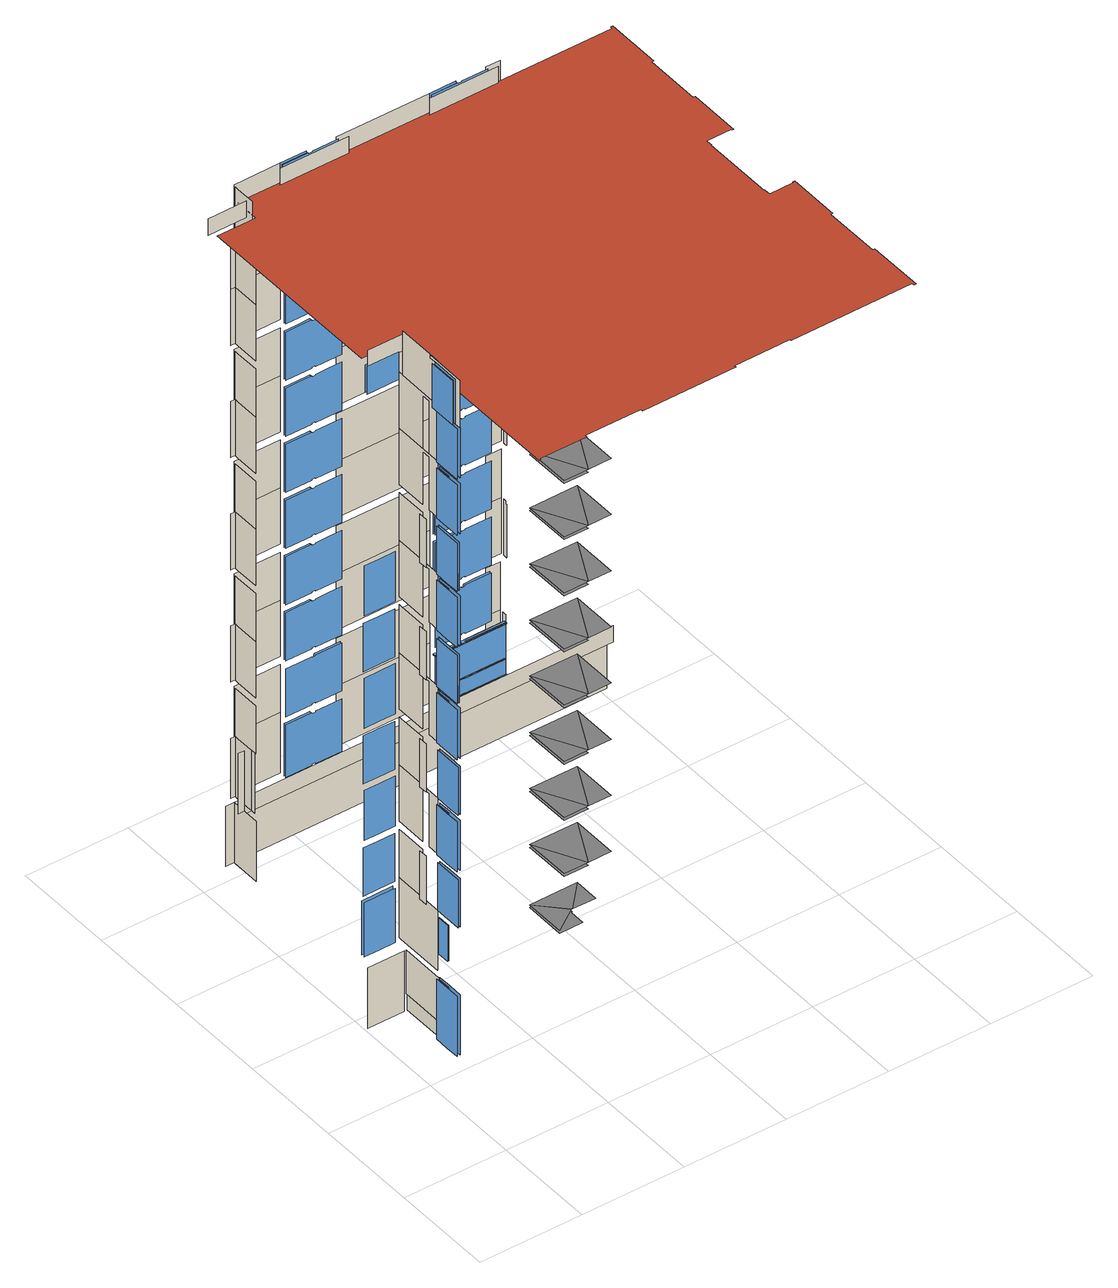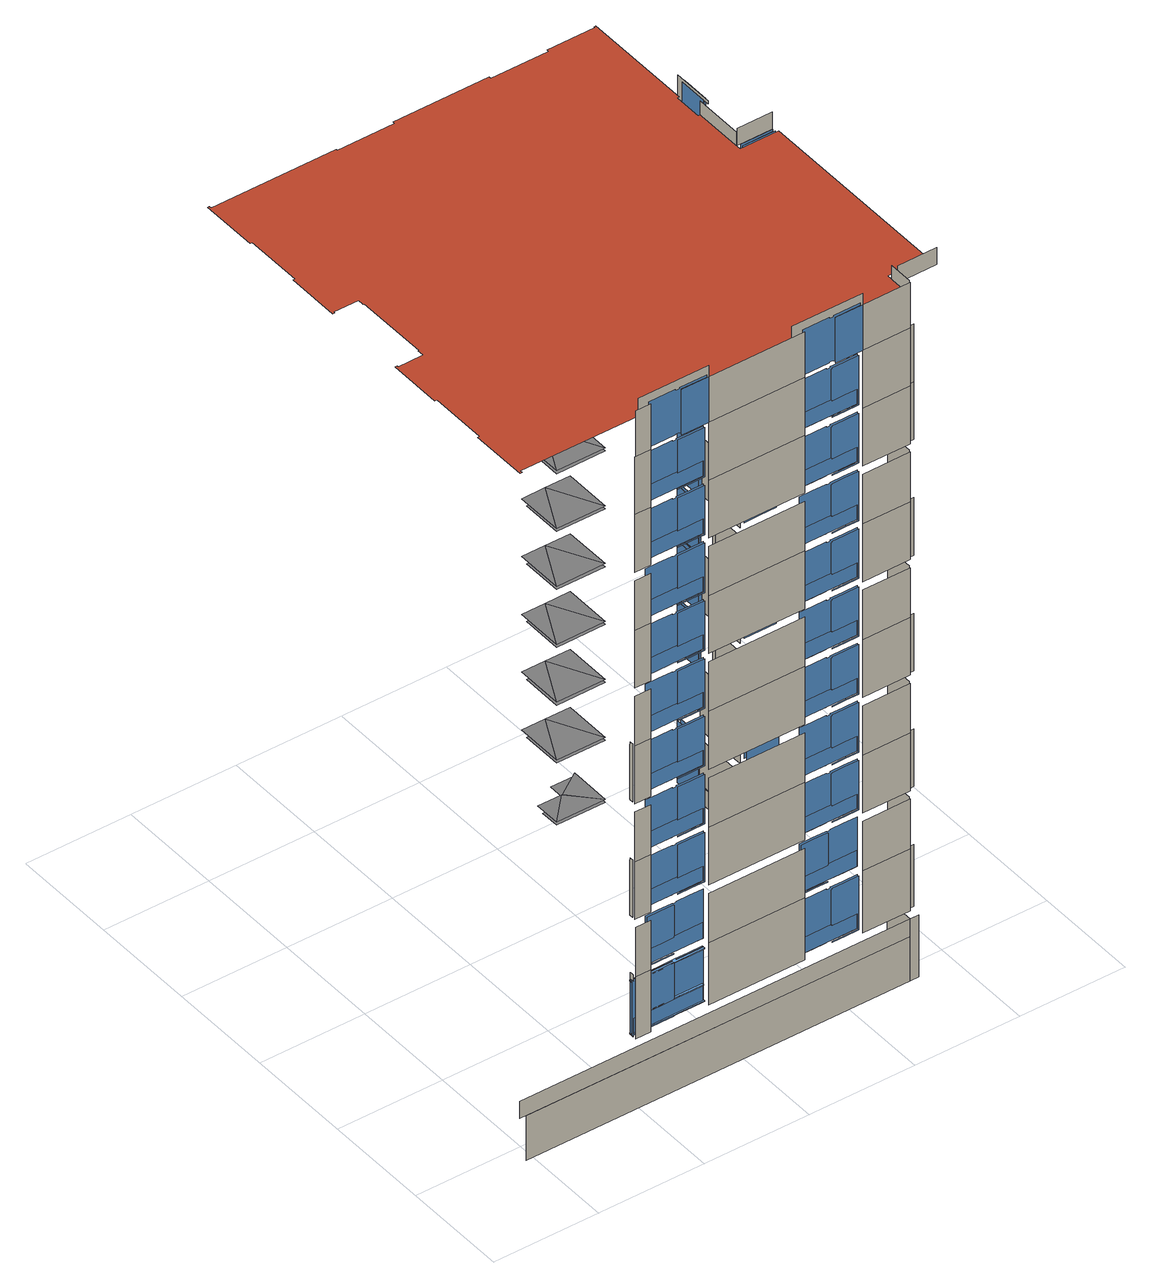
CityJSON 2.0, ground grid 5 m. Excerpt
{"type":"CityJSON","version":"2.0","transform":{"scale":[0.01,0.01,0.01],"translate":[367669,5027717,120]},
"CityObjects":{
"building1":{"type":"Building","attributes":{"name":"GLENGARRY HOUSE"},"geometry":[{"type":"MultiSurface","lod":"3","boundaries":[[[0,1,2,3,4,5,6,7]],[[8,9,10,11]],[[12,13,14,15,16,17,18,19]],[[20,21,22,23]],[[24,25,26,27,28,29,30,31]],[[32,33,34,35,36,37,38,39]],[[40,41,42,43,44,45,46,47,48,49,50,51,52,53]],[[54,55,56,57,58,59,60,61,62,63,64,65,66,67]],[[68,69,70,71,72,73,74,75,76,77,78,79,80,81]],[[82,83,84,85]],[[86,87,36,88,89,35,34,90]],[[91,92,93,94,95,96,97,98,99,100,101,102,103,104]],[[105,106,107,108,109,110,111,112,113,114,115,116,117,118]],[[119,120,121,122,123,124,125,126,127,128,129,130,131,132]],[[133,134,135,136,137,138,139,140,141,142,143,144,145,146]],[[147,148,149,150]],[[151,152,153,154,155,156,157,158,159,160,161,162,163,164]],[[165,166,167,168,169,170,171,172,173,174,175,176,177,178]],[[179,180,181,182,183,184,185,186,187,188,189,190,191,192]],[[193,194,195,196,197,198,199,200,201,202,203,204,205,206]],[[207,208,209,210,211,212,213,214,215,216,217,218,219,220]],[[221,222,223,224,225,226,227,228,229,230,231,232,233,234]],[[235,236,237,238,239,240,241,242,243,244,245,246,247,248]],[[249,250,251,252,253,254,255,256,257,258,257,259,260,261,262,263]],[[264,265,266,267,268,269,270,271,272,273,274,275,276,277]],[[278,279,280,281,282,283,284,285,286,287,288,289,290,291]],[[292,293,294,295,296,297,298,299,300,301,302,303,304,305]],[[306,307,308,309]],[[310,311,312,313]],[[314,315,316,317]],[[318,319,320,321]],[[322,323,324,325,326,327,328,329,330,331,332,333,334,335]],[[336,337,338,339,340,341,342,343,344,345,346,347,348,349]],[[350,351,352,353]],[[354,355,356,357]],[[358,359,360,361]],[[362,363,364,365]],[[366,367,368,369]],[[370,371,372,373]],[[374,375,376,377,378,379,380,381,382,383,384,385,386,387]],[[388,389,390,391,392,393,394,395,396,397,398,399,400,401]],[[402,403,404,405,406,407,408,409,410,411,412,413,414,415]],[[416,417,418,419,420,421,422,423,424,425,426,427,428,429]],[[430,431,432,433,434,435,436,437,438,439,440,441,442,443]],[[444,445,446,447,448,447,449,450,451,452,453,454,455,456,457,458]],[[459,460,461,462,463,464,465,466,467,468,469,470,471,472]],[[473,474,475,476,477,478,479,480,481,482,483,484,485,486]],[[487,488,489,490]],[[491,492,493,494]],[[495,496,497,498]],[[499,500,501,502]],[[503,504,505,506]],[[507,508,509,510]],[[511,512,513,514]],[[515,516,517,518]],[[519,520,521,522]],[[523,524,525,526]],[[527,528,529,530]],[[531,532,533,534]],[[535,536,537,538,539,540]],[[541,542,543,544,545,546,547,548,549,550]],[[551,552,553,554,555,556,557,558,559,560]],[[561,562,563,564,565,566,567,568,569,570]],[[571,572,573,574,575,576,577,578,579,580]],[[581,582,583,584,577,585,535,586,587,578]],[[588,589,590,591]],[[452,592,593,454]],[[594,595,596,597,598,599]],[[600,601,602,603,597,596]],[[604,605,606,607,548,608]],[[609,610,611,612,558,613]],[[614,615,616,617,568,618]],[[619,620,621,622]],[[623,624,625,626,627]],[[628,629,630,631]],[[631,630,632,633,634,635,636,637,638,639]],[[640,641,642,643,644,645]],[[646,647,648,649,650,651]],[[652,653,654,655,656,657]],[[658,659,660,661,662,663]],[[664,665,666,667,635,634]],[[641,668,669,670,643,642]],[[647,671,672,673,649,648]],[[653,674,675,676,655,654]],[[659,677,678,679,661,660]],[[680,681,682,683]],[[684,685,686,687,679,678]],[[688,689,682,681]],[[690,691,636,635]],[[692,693,644,643]],[[694,695,650,649]],[[696,697,656,655]],[[698,699,662,661]],[[700,698,661,679]],[[682,701,702,703]],[[704,705,706,707]],[[708,709,710,711]],[[712,713,714,715]],[[716,717,718,719]],[[720,721,722,723]],[[705,724,725,706]],[[709,726,727,710]],[[713,728,729,714]],[[717,730,731,718]],[[721,732,733,722]],[[732,734,735,733]],[[736,737,738]],[[739,740,741]],[[742,743,744]],[[745,746,747]],[[748,749,750]],[[751,752,753]],[[754,755,756]],[[757,758,759]],[[760,761,762]],[[763,764,765]],[[766,767,768,769,770,771]],[[772,773,774,775,776,777]],[[778,779,780,781,782,783]],[[784,785,786,787,788,789]],[[790,791,792,793,794,795]],[[796,797,798,799,800,801]],[[802,803,804,805,806,807]],[[808,809,810,811,812,813]],[[814,815,816,817,818,819]],[[820,821,822,823,824,825,826,827]],[[828,736,738]],[[829,739,741]],[[830,742,744]],[[831,745,747]],[[832,748,750]],[[833,751,753]],[[834,754,756]],[[835,757,759]],[[836,760,762]],[[837,763,838]],[[839,840,841,842,843,844,845,846,847,848,849,850,851,852,853,854,855,856,857,858,859]],[[860,861,862,863,864,865,866,867,868,869,870,871,872,873,874,875,876,877,878,879,880]],[[881,882,883,884,885,886,887,888,889,890,891,892,893,894,895,896,897,898,899,900,901]],[[902,903,904,905,906,907,908,909,910,911,912,913,914,915,916,917,918,919,920,921,922]],[[923,924,925,926,927,928,929,930,931,932,933,934,935,936,937,938,939,940,941,942,943]],[[944,945,946,947,948,949,950,951,952,953,954,955,956,957,958,959,960,961,962,963,964]],[[965,966,967,968,969,970,971,972,973,974,975,976,977,978,979,980,981,982,983,984,985]],[[986,987,988,989,990,991,992,993,994,995,996,997,998,999,1000,1001,1002,1003,1004,1005,1006]],[[1007,1008,1009,1010,1011,1012,1013,1014,1015,1016,1017,1018,1019,1020,1021,1022,1023,1024,1025,1026,1027]],[[1028,1029,1030,1031]],[[1032,1033,732,1034,1035,1036,1037,1038,1039,734]],[[1040,828,738]],[[1041,829,741]],[[1042,830,744]],[[1043,831,747]],[[1044,832,750]],[[1045,833,753]],[[1046,834,756]],[[1047,835,759]],[[1048,836,762]],[[1049,837,838]],[[1050,1051,1052,1053]],[[1054,1055,1056,1057,1058,1059,1060,1061,1062,1063,1064,1065,1066,1067,1068,1069,1070,1071,1072,1073,1074,1075,1076,1077,1078,1079]],[[1080,1081,1082,1083,1084,1085,1086,1087,1088,1089,1090,1091,1092,1093,1094,1095,1096,1097,1098,1099,1100,1101,1102,1103,1104,1105]],[[1106,1107,1108,1109,1110,1111,1112,1113,1114,1115,1116,1117,1118,1119,1120,1121,1122,1123,1124,1125,1126,1127,1128,1129,1130,1131]],[[1132,1133,1134,1135,1136,1137,1138,1139,1140,1141,1142,1143,1144,1145,1146,1147,1148,1149,1150,1151,1152,1153,1154,1155,1156,1157]],[[1158,1159,1160,1161,1162,1163,1164,1165,1166,1167,1168,1169,1170,1171,1172,1173,1174,1175,1176,1177,1178,1179,1180,1181,1182,1183]],[[1184,1185,1186,1187,1188,1189,1190,1191,1192,1193,1194,1195,1196,1197,1198,1199,1200,1201,1202,1203,1204,1205,1206,1207,1208,1209]],[[1210,1211,1212,1213,1214,1215,1216,1217,1218,1219,1220,1221,1222,1223,1224,1225,1226,1227,1228,1229,1230,1231,1232,1233,1234,1235]],[[1236,1237,1238,1239,1240,1241,1242,1243,1244,1245,1246,1247,1248,1249,1250,1251,1252,1253,1254,1255,1256,1257,1258,1259,1260,1261]],[[1262,1263,1264,1265,1266,1267,1268,1269,1270,1271,1272,1273,1274,1275,1276,1277,1278,1279,1280,1281,1282,1283,1284,1285,1286,1287]],[[1288,1289,1290,1291,1292,1293,1294,1295,1296,1297,1298,1299,1300,1301,1302,1303,1304,1305,1306,1307,1308,1309,1310,1311,1312,1313]],[[1314,1315,1316,1317]],[[1318,1319,1320,1321]],[[1322,1323,1324,1325]],[[1326,1327,1328,1329]],[[1330,1331,1332,1333]],[[1334,1335,1336,1337]],[[1338,1339,1340,1341]],[[1342,1343,1344,1345]],[[1346,1347,1348,1349]],[[1350,1351,1352,1353]],[[1354,1355,1356,1357,1358,1359,1360,1361,1362,1363,1364,1365,1366,1367,1368,1369,1370,1371,1372,1373]],[[1374,1375,1376,1377,1378,1379,1380,1381,1382,1383,1384,1385,1386,1387,1388,1389,1390,1391,1392,1393,1394]],[[1395,1396,1397,1398,1399,1400,1401,1402,1403,1404,1405,1406,1407,1408,1409,1410,1411,1412,1413,1414,1415,1416,1417,1418,1419,1420,1421,1422,1423,1424,1425,1426,1427,1428,1429,1430,1431,1432,1433,1434,1435,1436,1437,1438,1439,1440,1441,1442,1443,1444,1445,1446,1447,1448,1449,1450,1451,1452]],[[1453,1454,1455,1456]],[[1457,1458,1459,1460]],[[1461,1462,1463,1464]],[[1465,1466,1467,1468]],[[1469,1470,1471,1472]],[[1454,1473,1474,1455]],[[1458,1475,1476,1459]],[[1462,1477,1478,1463]],[[1466,1479,1480,1467]],[[1470,1481,1482,1471]],[[1481,1483,1484,1482]],[[1485,1486,688,1487]],[[701,682,1488,1489]],[[1490,1491,1492,1493,1494,1495,1496,1497,1498,1499,1500,1501,1502,1503,1504,1505,1506,1507,1508,1509,1510]],[[1511,1512,1513,1514,1515,1516,1517,1518,1519,1520,1521,1522,1523,1524,1525,1526,1527,1528,1529,1530,1531]],[[1532,1533,1534,1535,1536,1537,1538,1539,1540,1541,1542,1543,1544,1545,1546,1547,1548,1549,1550,1551,1552]],[[1553,1554,1555,1556,1557,1558,1559,1560,1561,1562,1563,1564,1565,1566,1567,1568,1569,1570,1571,1572,1573]],[[1574,1575,1576,1577,1578,1579,1580,1581,1582,1583,1584,1585,1586,1587,1588,1589,1590,1591,1592,1593,1594]],[[1595,1596,1597,1598,1599,1600,1601,1602,1603,1604,1605,1606,1607,1608,1609,1610,1611,1612,1613,1614,1615]],[[1616,1617,1618,1619,1620,1621,1622,1623,1624,1625,1626,1627,1628,1629,1630,1631,1632,1633,1634,1635,1636]],[[1637,1638,1639,1640,1641,1642,1643,1644,1645,1646,1647,1648,1649,1650,1651,1652,1653,1654,1655,1656,1657]],[[1658,1659,1660,1661]],[[1662,1663,1481,1664,1665,1666,1667,1668,1669,1483]],[[1670,1671,1672,1673]],[[1674,1675,1676,1677,1678,1679,1680,1681,1682,1683,1684,1685,1686,1687,1688,1689,1690,1691,1692,1693,1694,1695,1696,1697,1698,1699]],[[1700,1701,1702,1703,1704,1705,1706,1707,1708,1709,1710,1711,1712,1713,1714,1715,1716,1717,1718,1719,1720,1721,1722,1723,1724,1725]],[[1726,1727,1728,1729,1730,1731,1732,1733,1734,1735,1736,1737,1738,1739,1740,1741,1742,1743,1744,1745,1746,1747,1748,1749,1750,1751]],[[1752,1753,1754,1755,1756,1757,1758,1759,1760,1761,1762,1763,1764,1765,1766,1767,1768,1769,1770,1771,1772,1773,1774,1775,1776,1777]],[[1778,1779,1780,1781,1782,1783,1784,1785,1786,1787,1788,1789,1790,1791,1792,1793,1794,1795,1796,1797,1798,1799,1800,1801,1802,1803]],[[1804,1805,1806,1807,1808,1809,1810,1811,1812,1813,1814,1815,1816,1817,1818,1819,1820,1821,1822,1823,1824,1825,1826,1827,1828,1829]],[[1830,1831,1832,1833,1834,1835,1836,1837,1838,1839,1840,1841,1842,1843,1844,1845,1846,1847,1848,1849,1850,1851,1852,1853,1854,1855]],[[1856,1857,1858,1859,1860,1861,1862,1863,1864,1865,1866,1867,1868,1869,1870,1871,1872,1873,1874,1875,1876,1877,1878,1879,1880,1881]],[[1882,1883,1884,1885,1886,1887,1888,1889,1890,1891,1892,1893,1894,1895,1896,1897,1898,1899,1900,1901,1902,1903,1904,1905,1906,1907]],[[1908,1909,1910,1911]],[[1912,1913,1914,1915]],[[1916,1917,1918,1919]],[[1920,1921,1922,1923]],[[1924,1925,1926,1927]],[[1928,1929,1930,1931]],[[1932,1933,1934,1935]],[[1936,1937,1938,1939]],[[1940,1941,1942,1943]],[[1944,1945,1946,1947,1948,1949,1950,1951,1952,1953,1954,1955,1956,1957,1958,1959,1960,1961,1962,1963]],[[1964,1965,1966,1967,1968,1969,1970,1971,1972,1973,1974,1975,1976,1977,1978,1979,1980,1981,1982,1983,1984,1985,1986,1987,1988,1989]],[[1990,1991,1992,1993,1994,1995,1996,1997,1998,1999,2000,2001]],[[2002,2003,2004,2005,2006,2007,2008,2009,2010,2011,2012,2013]],[[2014,2015,2016,2017,2018,2019,2020,2021,2022,2023,2024,2025]],[[2026,2027,2028,2029,2030,2031,2032,2033,2034,2035,2036,2037]],[[2038,2039,2040,2041,2042,2043,2044,2045,2046,2047,2048,2049]],[[2050,2051,2052,2053,2054,2055,2056,2057,2058,2059,2060,2061]],[[2062,2063,2064,2065]],[[2066,2067,2068,2069,2070,2071,2072,2073,2074,2075,2076,2077,2078,2079,2080,2081,2082,2083,2084,2085,2086]],[[2087,2027,2044,2043,2042,2088,2019,2018,2089,2090,2091,2020,2092,2093,2054,2094,2095,2096,2056,2097,2098]],[[2099,2100,2101,2102]],[[2100,2103,2104,2101]],[[2105,2106,2107,2108]],[[2109,2110,2111,2112]],[[2113,2114,2115,2116]],[[2117,2118,2119,2120]],[[2112,2121,2122,2109]],[[2116,2123,2124,2113]],[[2120,2125,2126,2117]],[[2127,2128,2129,2130]],[[2108,2127,2130,2131]],[[2132,2133,1977,2134,2135,2136]],[[2137,2138,2139,2140,2141,2142,2143,2144]],[[2145,2146,2147,2148,2149,2150,2151,2152]]],"semantics":{"surfaces":[{"type":"Window"},{"type":"WallSurface"},{"type":"GroundSurface"},{"type":"RoofSurface"}],"values":[0,0,0,0,0,1,0,0,0,1,0,0,0,0,0,1,0,0,0,0,0,0,0,0,0,0,0,0,0,0,0,0,0,0,0,0,0,0,0,0,0,0,0,0,0,0,0,0,0,0,0,0,0,0,0,1,1,1,1,1,1,1,1,1,1,1,1,1,1,1,1,1,1,1,1,1,1,1,1,1,1,1,1,1,1,1,1,1,1,1,1,1,1,1,1,1,1,1,1,1,1,1,1,1,1,1,2,2,2,2,2,2,2,2,2,2,2,2,2,2,2,2,2,2,2,2,2,2,2,2,2,2,2,2,2,2,0,0,0,0,0,0,0,0,0,0,0,2,2,2,2,2,2,2,2,2,2,1,0,0,0,0,0,0,0,0,0,0,0,0,0,0,0,0,0,0,0,0,0,0,3,1,1,1,1,1,1,1,1,1,1,1,1,1,0,0,0,0,0,0,0,0,0,0,1,0,0,0,0,0,0,0,0,0,0,0,0,0,0,0,0,0,0,0,0,0,0,0,0,0,0,0,0,0,1,1,1,1,1,1,1,1,1,1,1,1,1,1]}}]}
},
"vertices":[
[172,584,3446],[172,584,3441],[172,584,3227],[172,584,3222],[172,719,3222],[172,719,3227],[172,719,3441],[172,719,3446],[178,714,3441],[178,714,3227],[178,589,3227],[178,589,3441],[16,938,3362],[169,938,3362],[169,938,3357],[169,938,3227],[169,938,3222],[16,938,3222],[16,938,3227],[16,938,3357],[164,944,3227],[164,944,3357],[21,944,3357],[21,944,3227],[169,951,3362],[16,951,3362],[16,951,3357],[16,951,3227],[16,951,3222],[169,951,3222],[169,951,3227],[169,951,3357],[185,556,3446],[185,556,3222],[185,584,3222],[185,719,3222],[185,719,3446],[185,752,3446],[185,752,3461],[185,556,3461],[16,959,2338],[92,959,2338],[169,959,2338],[169,959,2333],[169,959,2298],[169,959,2169],[169,959,2089],[169,959,2084],[92,959,2084],[16,959,2084],[16,959,2089],[16,959,2169],[16,959,2298],[16,959,2333],[16,959,1769],[92,959,1769],[169,959,1769],[169,959,1764],[169,959,1729],[169,959,1600],[169,959,1520],[169,959,1515],[92,959,1515],[16,959,1515],[16,959,1520],[16,959,1600],[16,959,1729],[16,959,1764],[16,959,1200],[92,959,1200],[169,959,1200],[169,959,1195],[169,959,1160],[169,959,1031],[169,959,951],[169,959,946],[92,959,946],[16,959,946],[16,959,951],[16,959,1031],[16,959,1160],[16,959,1195],[17,935,3446],[184,935,3446],[184,935,3362],[17,935,3362],[185,584,3441],[185,584,3446],[185,719,3441],[185,719,3227],[185,584,3227],[92,964,2043],[169,964,2043],[169,964,2038],[169,964,2014],[169,964,1884],[169,964,1804],[169,964,1799],[92,964,1799],[16,964,1799],[16,964,1804],[16,964,1884],[16,964,2014],[16,964,2038],[16,964,2043],[92,964,1474],[169,964,1474],[169,964,1469],[169,964,1445],[169,964,1315],[169,964,1235],[169,964,1230],[92,964,1230],[16,964,1230],[16,964,1235],[16,964,1315],[16,964,1445],[16,964,1469],[16,964,1474],[16,964,900],[16,964,905],[92,964,905],[169,964,905],[169,964,900],[169,964,876],[169,964,746],[169,964,666],[169,964,661],[92,964,661],[16,964,661],[16,964,666],[16,964,746],[16,964,876],[16,959,631],[92,959,631],[169,959,631],[169,959,626],[169,959,570],[169,959,441],[169,959,361],[169,959,356],[92,959,356],[16,959,356],[16,959,361],[16,959,441],[16,959,570],[16,959,626],[194,935,316],[194,935,11],[16,935,11],[16,935,316],[193,584,1799],[193,652,1799],[193,719,1799],[193,719,1804],[193,719,1884],[193,719,2014],[193,719,2038],[193,719,2043],[193,652,2043],[193,584,2043],[193,584,2038],[193,584,2014],[193,584,1884],[193,584,1804],[193,584,2368],[193,652,2368],[193,719,2368],[193,719,2373],[193,719,2453],[193,719,2583],[193,719,2607],[193,719,2612],[193,652,2612],[193,584,2612],[193,584,2607],[193,584,2583],[193,584,2453],[193,584,2373],[193,584,2942],[193,584,2937],[193,652,2937],[193,719,2937],[193,719,2942],[193,719,3022],[193,719,3152],[193,719,3187],[193,719,3192],[193,652,3192],[193,584,3192],[193,584,3187],[193,584,3152],[193,584,3022],[193,584,946],[193,652,946],[193,719,946],[193,719,951],[193,719,1031],[193,719,1160],[193,719,1195],[193,719,1200],[193,652,1200],[193,584,1200],[193,584,1195],[193,584,1160],[193,584,1031],[193,584,951],[193,584,1515],[193,652,1515],[193,719,1515],[193,719,1520],[193,719,1600],[193,719,1729],[193,719,1764],[193,719,1769],[193,652,1769],[193,584,1769],[193,584,1764],[193,584,1729],[193,584,1600],[193,584,1520],[193,584,2169],[193,584,2089],[193,584,2084],[193,652,2084],[193,719,2084],[193,719,2089],[193,719,2169],[193,719,2298],[193,719,2333],[193,719,2338],[193,652,2338],[193,584,2338],[193,584,2333],[193,584,2298],[193,584,2653],[193,652,2653],[193,719,2653],[193,719,2658],[193,719,2738],[193,719,2867],[193,719,2902],[193,719,2907],[193,652,2907],[193,584,2907],[193,584,2902],[193,584,2867],[193,584,2738],[193,584,2658],[193,584,11],[193,652,11],[193,719,11],[193,719,16],[193,719,96],[193,719,225],[193,719,311],[193,719,316],[193,652,316],[193,652,311],[193,584,316],[193,584,311],[193,584,225],[193,584,96],[193,584,16],[16,975,361],[16,975,356],[92,975,356],[169,975,356],[169,975,361],[169,975,441],[169,975,570],[169,975,626],[169,975,631],[92,975,631],[16,975,631],[16,975,626],[16,975,570],[16,975,441],[198,584,746],[198,584,666],[198,584,661],[198,652,661],[198,719,661],[198,719,666],[198,719,746],[198,719,876],[198,719,900],[198,719,905],[198,652,905],[198,584,905],[198,584,900],[198,584,876],[198,584,1230],[198,652,1230],[198,719,1230],[198,719,1235],[198,719,1315],[198,719,1445],[198,719,1469],[198,719,1474],[198,652,1474],[198,584,1474],[198,584,1469],[198,584,1445],[198,584,1315],[198,584,1235],[199,589,1882],[199,589,1804],[199,714,1804],[199,714,1882],[199,589,2451],[199,589,2373],[199,714,2373],[199,714,2451],[203,589,666],[203,589,744],[203,714,744],[203,714,666],[203,589,1235],[203,589,1313],[203,714,1313],[203,714,1235],[204,584,2014],[204,584,2038],[204,584,2043],[204,652,2043],[204,719,2043],[204,719,2038],[204,719,2014],[204,719,1884],[204,719,1804],[204,719,1799],[204,652,1799],[204,584,1799],[204,584,1804],[204,584,1884],[204,584,2583],[204,584,2607],[204,584,2612],[204,652,2612],[204,719,2612],[204,719,2607],[204,719,2583],[204,719,2453],[204,719,2373],[204,719,2368],[204,652,2368],[204,584,2368],[204,584,2373],[204,584,2453],[199,654,1764],[199,654,1602],[199,714,1602],[199,714,1764],[199,654,2333],[199,654,2171],[199,714,2171],[199,714,2333],[199,654,2902],[199,654,2740],[199,714,2740],[199,714,2902],[199,654,3187],[199,654,3025],[199,714,3025],[199,714,3187],[199,654,1195],[199,654,1033],[199,714,1033],[199,714,1195],[200,654,626],[200,654,444],[199,714,444],[199,714,626],[209,719,1200],[209,719,1195],[209,719,1160],[209,719,1031],[209,719,951],[209,719,946],[209,652,946],[209,584,946],[209,584,951],[209,584,1031],[209,584,1160],[209,584,1195],[209,584,1200],[209,652,1200],[209,719,1769],[209,719,1764],[209,719,1729],[209,719,1600],[209,719,1520],[209,719,1515],[209,652,1515],[209,584,1515],[209,584,1520],[209,584,1600],[209,584,1729],[209,584,1764],[209,584,1769],[209,652,1769],[209,719,2338],[209,719,2333],[209,719,2298],[209,719,2169],[209,719,2089],[209,719,2084],[209,652,2084],[209,584,2084],[209,584,2089],[209,584,2169],[209,584,2298],[209,584,2333],[209,584,2338],[209,652,2338],[209,719,2907],[209,719,2902],[209,719,2867],[209,719,2738],[209,719,2658],[209,719,2653],[209,652,2653],[209,584,2653],[209,584,2658],[209,584,2738],[209,584,2867],[209,584,2902],[209,584,2907],[209,652,2907],[209,719,3192],[209,719,3187],[209,719,3152],[209,719,3022],[209,719,2942],[209,719,2937],[209,652,2937],[209,584,2937],[209,584,2942],[209,584,3022],[209,584,3152],[209,584,3187],[209,584,3192],[209,652,3192],[209,584,225],[209,584,311],[209,584,316],[209,652,316],[209,652,311],[209,719,316],[209,719,311],[209,719,225],[209,719,96],[209,719,16],[209,719,11],[209,652,11],[209,584,11],[209,584,16],[209,584,96],[209,719,905],[209,719,900],[209,719,876],[209,719,746],[209,719,666],[209,719,661],[209,652,661],[209,584,661],[209,584,666],[209,584,746],[209,584,876],[209,584,900],[209,584,905],[209,652,905],[209,719,1474],[209,719,1469],[209,719,1445],[209,719,1315],[209,719,1235],[209,719,1230],[209,652,1230],[209,584,1230],[209,584,1235],[209,584,1315],[209,584,1445],[209,584,1469],[209,584,1474],[209,652,1474],[200,654,311],[200,654,99],[200,714,99],[200,714,311],[203,654,1602],[203,654,1764],[203,714,1764],[203,714,1602],[203,654,2171],[203,654,2333],[203,714,2333],[203,714,2171],[203,654,2740],[203,654,2902],[203,714,2902],[203,714,2740],[203,654,3025],[203,654,3187],[203,714,3187],[203,714,3025],[203,654,1033],[203,654,1195],[203,714,1195],[203,714,1033],[203,654,444],[203,654,626],[203,714,626],[203,714,444],[203,654,99],[203,654,311],[203,714,311],[203,714,99],[184,818,905],[184,818,661],[184,777,661],[184,777,905],[184,818,1474],[184,818,1230],[184,777,1230],[184,777,1474],[184,818,2043],[184,818,1799],[184,777,1799],[184,777,2043],[184,818,2612],[184,818,2368],[184,777,2368],[184,777,2612],[199,719,3222],[199,719,3446],[199,752,3446],[199,951,3446],[199,951,3222],[199,752,3222],[199,818,946],[199,818,1215],[199,777,1215],[199,777,946],[199,719,946],[199,719,1215],[199,719,1230],[199,975,1230],[199,975,1215],[199,975,946],[199,818,1515],[199,818,1784],[199,777,1784],[199,777,1515],[199,719,1515],[199,719,1784],[199,719,1799],[199,975,1799],[199,975,1784],[199,975,1515],[199,818,2084],[199,818,2353],[199,777,2353],[199,777,2084],[199,719,2084],[199,719,2353],[199,719,2368],[199,975,2368],[199,975,2353],[199,975,2084],[199,818,2653],[199,818,2922],[199,777,2922],[199,777,2653],[199,719,2653],[199,719,2922],[199,719,2937],[199,975,2937],[199,975,2922],[199,975,2653],[199,818,2937],[199,818,3206],[199,777,3206],[199,777,2937],[199,719,3206],[199,975,3222],[199,975,3206],[204,719,96],[204,719,316],[204,935,316],[204,935,96],[209,935,96],[209,935,11],[199,719,356],[199,719,661],[199,960,661],[199,975,661],[199,975,356],[199,960,356],[199,818,661],[199,818,905],[199,960,905],[199,975,905],[199,818,1230],[199,818,1474],[199,960,1474],[199,975,1474],[199,960,1230],[199,818,1799],[199,818,2043],[199,960,2043],[199,975,2043],[199,960,1799],[199,818,2368],[199,818,2612],[199,960,2612],[199,975,2612],[199,960,2368],[1,1968,3446],[1,1968,3362],[186,1968,3362],[186,1968,3446],[178,1971,356],[178,1971,661],[150,1971,661],[150,1971,556],[150,1971,356],[204,1936,356],[204,1936,661],[204,1956,661],[204,1956,356],[204,1981,661],[204,1989,661],[204,2047,661],[204,2065,661],[204,2065,356],[204,2047,356],[204,1989,356],[204,1981,356],[204,1928,946],[204,1928,1230],[204,2047,1230],[204,2065,1230],[204,2065,946],[204,2047,946],[204,1928,1515],[204,1928,1799],[204,2047,1799],[204,2065,1799],[204,2065,1515],[204,2047,1515],[204,1928,2084],[204,1928,2368],[204,2047,2368],[204,2065,2368],[204,2065,2084],[204,2047,2084],[204,1928,2653],[204,1928,2937],[204,2047,2937],[204,2065,2937],[204,2065,2653],[204,2047,2653],[204,1928,661],[204,1928,905],[204,2047,905],[204,2065,905],[204,1928,1474],[204,2047,1474],[204,2065,1474],[204,1928,2043],[204,2047,2043],[204,2065,2043],[204,1928,2612],[204,2047,2612],[204,2065,2612],[204,1928,3222],[204,2047,3222],[204,2065,3222],[209,1931,316],[209,2078,316],[209,2078,11],[209,1931,11],[204,1952,3222],[204,1952,3446],[204,2047,3446],[204,2065,3446],[168,2078,316],[168,2078,11],[183,2065,661],[183,2065,356],[183,2065,1230],[183,2065,946],[183,2065,1799],[183,2065,1515],[183,2065,2368],[183,2065,2084],[183,2065,2937],[183,2065,2653],[183,2065,3222],[209,2078,231],[209,2037,231],[209,2037,11],[435,2078,356],[435,2078,661],[208,2078,661],[208,2078,356],[435,2078,946],[435,2078,1230],[208,2078,1230],[208,2078,946],[435,2078,1515],[435,2078,1799],[208,2078,1799],[208,2078,1515],[435,2078,2084],[435,2078,2368],[208,2078,2368],[208,2078,2084],[435,2078,2653],[435,2078,2937],[208,2078,2937],[208,2078,2653],[435,2078,905],[208,2078,905],[435,2078,1474],[208,2078,1474],[435,2078,2043],[208,2078,2043],[435,2078,2612],[208,2078,2612],[435,2078,3222],[208,2078,3222],[435,2078,3446],[208,2078,3446],[738,838,656],[738,613,656],[856,613,656],[738,838,941],[738,613,941],[856,613,941],[738,838,1225],[738,613,1225],[856,613,1225],[738,838,1794],[738,613,1794],[856,613,1794],[738,838,2079],[738,613,2079],[856,613,2079],[738,838,2363],[738,613,2363],[856,613,2363],[738,838,1510],[738,613,1510],[856,613,1510],[738,838,2648],[738,613,2648],[856,613,2648],[738,838,2932],[738,613,2932],[856,613,2932],[738,838,351],[738,640,351],[850,717,351],[856,613,925],[856,644,925],[969,644,925],[969,838,925],[738,838,925],[738,613,925],[856,613,1210],[856,644,1210],[969,644,1210],[969,838,1210],[738,838,1210],[738,613,1210],[856,613,1779],[856,644,1779],[969,644,1779],[969,838,1779],[738,838,1779],[738,613,1779],[856,613,2063],[856,644,2063],[969,644,2063],[969,838,2063],[738,838,2063],[738,613,2063],[856,613,2348],[856,644,2348],[969,644,2348],[969,838,2348],[738,838,2348],[738,613,2348],[856,613,1494],[856,644,1494],[969,644,1494],[969,838,1494],[738,838,1494],[738,613,1494],[856,613,2632],[856,644,2632],[969,644,2632],[969,838,2632],[738,838,2632],[738,613,2632],[856,613,2917],[856,644,2917],[969,644,2917],[969,838,2917],[738,838,2917],[738,613,2917],[856,613,641],[856,644,641],[969,644,641],[969,838,641],[738,838,641],[738,613,641],[850,717,336],[856,717,336],[856,749,336],[969,749,336],[969,838,336],[738,838,336],[738,640,336],[850,640,336],[969,838,656],[969,838,941],[969,838,1225],[969,838,1794],[969,838,2079],[969,838,2363],[969,838,1510],[969,838,2648],[969,838,2932],[969,838,351],[856,717,351],[435,2054,361],[435,2054,356],[499,2054,356],[562,2054,356],[562,2054,361],[499,2054,361],[440,2054,361],[440,2054,439],[499,2054,439],[562,2054,439],[562,2054,444],[565,2054,444],[565,2054,570],[565,2054,616],[562,2054,616],[562,2054,621],[499,2054,621],[435,2054,621],[435,2054,616],[435,2054,570],[435,2054,441],[435,2054,951],[435,2054,946],[499,2054,946],[562,2054,946],[562,2054,951],[499,2054,951],[440,2054,951],[440,2054,1028],[499,2054,1028],[562,2054,1028],[562,2054,1033],[565,2054,1033],[565,2054,1160],[565,2054,1185],[562,2054,1185],[562,2054,1190],[499,2054,1190],[435,2054,1190],[435,2054,1185],[435,2054,1160],[435,2054,1031],[435,2054,1235],[435,2054,1230],[499,2054,1230],[562,2054,1230],[562,2054,1235],[499,2054,1235],[440,2054,1235],[440,2054,1313],[499,2054,1313],[562,2054,1313],[562,2054,1318],[565,2054,1318],[565,2054,1445],[565,2054,1469],[562,2054,1469],[562,2054,1474],[499,2054,1474],[435,2054,1474],[435,2054,1469],[435,2054,1445],[435,2054,1315],[435,2054,1520],[435,2054,1515],[499,2054,1515],[562,2054,1515],[562,2054,1520],[499,2054,1520],[440,2054,1520],[440,2054,1597],[499,2054,1597],[562,2054,1597],[562,2054,1602],[565,2054,1602],[565,2054,1729],[565,2054,1754],[562,2054,1754],[562,2054,1759],[499,2054,1759],[435,2054,1759],[435,2054,1754],[435,2054,1729],[435,2054,1600],[435,2054,1804],[435,2054,1799],[499,2054,1799],[562,2054,1799],[562,2054,1804],[499,2054,1804],[440,2054,1804],[440,2054,1882],[499,2054,1882],[562,2054,1882],[562,2054,1887],[565,2054,1887],[565,2054,2014],[565,2054,2038],[562,2054,2038],[562,2054,2043],[499,2054,2043],[435,2054,2043],[435,2054,2038],[435,2054,2014],[435,2054,1884],[435,2054,2089],[435,2054,2084],[499,2054,2084],[562,2054,2084],[562,2054,2089],[499,2054,2089],[440,2054,2089],[440,2054,2166],[499,2054,2166],[562,2054,2166],[562,2054,2171],[565,2054,2171],[565,2054,2298],[565,2054,2322],[562,2054,2322],[562,2054,2328],[499,2054,2328],[435,2054,2328],[435,2054,2322],[435,2054,2298],[435,2054,2169],[435,2054,2373],[435,2054,2368],[499,2054,2368],[562,2054,2368],[562,2054,2373],[499,2054,2373],[440,2054,2373],[440,2054,2451],[499,2054,2451],[562,2054,2451],[562,2054,2456],[565,2054,2456],[565,2054,2583],[565,2054,2607],[562,2054,2607],[562,2054,2612],[499,2054,2612],[435,2054,2612],[435,2054,2607],[435,2054,2583],[435,2054,2453],[435,2054,2658],[435,2054,2653],[499,2054,2653],[562,2054,2653],[562,2054,2658],[499,2054,2658],[440,2054,2658],[440,2054,2735],[499,2054,2735],[562,2054,2735],[562,2054,2740],[565,2054,2740],[565,2054,2867],[565,2054,2891],[562,2054,2891],[562,2054,2896],[499,2054,2896],[435,2054,2896],[435,2054,2891],[435,2054,2867],[435,2054,2738],[435,2054,2942],[435,2054,2937],[499,2054,2937],[562,2054,2937],[562,2054,2942],[499,2054,2942],[440,2054,2942],[440,2054,3020],[499,2054,3020],[562,2054,3020],[562,2054,3025],[565,2054,3025],[565,2054,3152],[565,2054,3176],[562,2054,3176],[562,2054,3181],[499,2054,3181],[435,2054,3181],[435,2054,3176],[435,2054,3152],[435,2054,3022],[560,2071,3441],[440,2071,3441],[440,2071,3227],[560,2071,3227],[435,2078,3441],[435,2078,3227],[562,2078,3222],[562,2078,3227],[565,2078,3227],[565,2078,3441],[562,2078,3441],[562,2078,3446],[969,613,656],[969,613,941],[969,613,1225],[969,613,1794],[969,613,2079],[969,613,2363],[969,613,1510],[969,613,2648],[969,613,2932],[969,717,351],[404,2037,3461],[740,2037,3461],[740,2037,3222],[404,2037,3222],[499,2043,905],[562,2043,905],[562,2043,900],[565,2043,900],[580,2043,900],[582,2043,900],[582,2043,905],[646,2043,905],[709,2043,905],[709,2043,900],[709,2043,876],[709,2043,746],[709,2043,666],[709,2043,661],[646,2043,661],[582,2043,661],[582,2043,666],[562,2043,666],[562,2043,661],[499,2043,661],[435,2043,661],[435,2043,666],[435,2043,746],[435,2043,876],[435,2043,900],[435,2043,905],[499,2043,1190],[562,2043,1190],[562,2043,1185],[565,2043,1185],[580,2043,1185],[582,2043,1185],[582,2043,1190],[646,2043,1190],[709,2043,1190],[709,2043,1185],[709,2043,1160],[709,2043,1031],[709,2043,951],[709,2043,946],[646,2043,946],[582,2043,946],[582,2043,951],[562,2043,951],[562,2043,946],[499,2043,946],[435,2043,946],[435,2043,951],[435,2043,1031],[435,2043,1160],[435,2043,1185],[435,2043,1190],[499,2043,1474],[562,2043,1474],[562,2043,1469],[565,2043,1469],[580,2043,1469],[582,2043,1469],[582,2043,1474],[646,2043,1474],[709,2043,1474],[709,2043,1469],[709,2043,1445],[709,2043,1315],[709,2043,1235],[709,2043,1230],[646,2043,1230],[582,2043,1230],[582,2043,1235],[562,2043,1235],[562,2043,1230],[499,2043,1230],[435,2043,1230],[435,2043,1235],[435,2043,1315],[435,2043,1445],[435,2043,1469],[435,2043,1474],[499,2043,1759],[562,2043,1759],[562,2043,1754],[565,2043,1754],[580,2043,1754],[582,2043,1754],[582,2043,1759],[646,2043,1759],[709,2043,1759],[709,2043,1754],[709,2043,1729],[709,2043,1600],[709,2043,1520],[709,2043,1515],[646,2043,1515],[582,2043,1515],[582,2043,1520],[562,2043,1520],[562,2043,1515],[499,2043,1515],[435,2043,1515],[435,2043,1520],[435,2043,1600],[435,2043,1729],[435,2043,1754],[435,2043,1759],[499,2043,2043],[562,2043,2043],[562,2043,2038],[565,2043,2038],[580,2043,2038],[582,2043,2038],[582,2043,2043],[646,2043,2043],[709,2043,2043],[709,2043,2038],[709,2043,2014],[709,2043,1884],[709,2043,1804],[709,2043,1799],[646,2043,1799],[582,2043,1799],[582,2043,1804],[562,2043,1804],[562,2043,1799],[499,2043,1799],[435,2043,1799],[435,2043,1804],[435,2043,1884],[435,2043,2014],[435,2043,2038],[435,2043,2043],[499,2043,2328],[562,2043,2328],[562,2043,2322],[565,2043,2322],[580,2043,2322],[582,2043,2322],[582,2043,2328],[646,2043,2328],[709,2043,2328],[709,2043,2322],[709,2043,2298],[709,2043,2169],[709,2043,2089],[709,2043,2084],[646,2043,2084],[582,2043,2084],[582,2043,2089],[562,2043,2089],[562,2043,2084],[499,2043,2084],[435,2043,2084],[435,2043,2089],[435,2043,2169],[435,2043,2298],[435,2043,2322],[435,2043,2328],[499,2043,2612],[562,2043,2612],[562,2043,2607],[565,2043,2607],[580,2043,2607],[582,2043,2607],[582,2043,2612],[646,2043,2612],[709,2043,2612],[709,2043,2607],[709,2043,2583],[709,2043,2453],[709,2043,2373],[709,2043,2368],[646,2043,2368],[582,2043,2368],[582,2043,2373],[562,2043,2373],[562,2043,2368],[499,2043,2368],[435,2043,2368],[435,2043,2373],[435,2043,2453],[435,2043,2583],[435,2043,2607],[435,2043,2612],[499,2043,2896],[562,2043,2896],[562,2043,2891],[565,2043,2891],[580,2043,2891],[582,2043,2891],[582,2043,2896],[646,2043,2896],[709,2043,2896],[709,2043,2891],[709,2043,2867],[709,2043,2738],[709,2043,2658],[709,2043,2653],[646,2043,2653],[582,2043,2653],[582,2043,2658],[562,2043,2658],[562,2043,2653],[499,2043,2653],[435,2043,2653],[435,2043,2658],[435,2043,2738],[435,2043,2867],[435,2043,2891],[435,2043,2896],[499,2043,3181],[562,2043,3181],[562,2043,3176],[565,2043,3176],[580,2043,3176],[582,2043,3176],[582,2043,3181],[646,2043,3181],[709,2043,3181],[709,2043,3176],[709,2043,3152],[709,2043,3022],[709,2043,2942],[709,2043,2937],[646,2043,2937],[582,2043,2937],[582,2043,2942],[562,2043,2942],[562,2043,2937],[499,2043,2937],[435,2043,2937],[435,2043,2942],[435,2043,3022],[435,2043,3152],[435,2043,3176],[435,2043,3181],[499,2043,621],[562,2043,621],[562,2043,616],[565,2043,616],[580,2043,616],[582,2043,616],[582,2043,621],[646,2043,621],[709,2043,621],[709,2043,616],[709,2043,570],[709,2043,441],[709,2043,361],[709,2043,356],[646,2043,356],[582,2043,356],[582,2043,361],[562,2043,361],[562,2043,356],[499,2043,356],[435,2043,356],[435,2043,361],[435,2043,441],[435,2043,570],[435,2043,616],[435,2043,621],[440,2047,666],[704,2047,666],[704,2047,744],[440,2047,744],[440,2047,951],[704,2047,951],[704,2047,1028],[440,2047,1028],[440,2047,1235],[704,2047,1235],[704,2047,1313],[440,2047,1313],[440,2047,1520],[704,2047,1520],[704,2047,1597],[440,2047,1597],[440,2047,1804],[704,2047,1804],[704,2047,1882],[440,2047,1882],[440,2047,2089],[704,2047,2089],[704,2047,2166],[440,2047,2166],[440,2047,2373],[704,2047,2373],[704,2047,2451],[440,2047,2451],[440,2047,2658],[704,2047,2658],[704,2047,2735],[440,2047,2735],[440,2047,2942],[704,2047,2942],[704,2047,3020],[440,2047,3020],[440,2047,361],[704,2048,361],[704,2048,439],[440,2047,439],[562,2064,3446],[562,2064,3441],[565,2064,3441],[580,2064,3441],[582,2064,3441],[582,2064,3446],[709,2064,3446],[709,2064,3441],[709,2064,3227],[709,2064,3222],[582,2064,3222],[582,2064,3227],[580,2064,3227],[565,2064,3227],[562,2064,3227],[562,2064,3222],[435,2064,3222],[435,2064,3227],[435,2064,3441],[435,2064,3446],[646,2054,744],[704,2054,744],[704,2054,666],[646,2054,666],[582,2054,666],[582,2054,661],[646,2054,661],[709,2054,661],[709,2054,666],[709,2054,746],[709,2054,876],[709,2054,900],[709,2054,905],[646,2054,905],[582,2054,905],[582,2054,900],[580,2054,900],[580,2054,876],[580,2054,749],[582,2054,749],[582,2054,744],[2044,50,3379],[2035,50,3379],[2035,62,3379],[1441,61,3379],[1441,67,3379],[1167,66,3379],[1167,56,3379],[710,56,3379],[710,66,3379],[436,66,3379],[436,56,3379],[208,56,3379],[208,50,3379],[199,50,3379],[199,584,3379],[209,584,3379],[209,719,3379],[199,719,3379],[199,975,3379],[169,975,3379],[16,975,3379],[16,1928,3379],[168,1928,3379],[204,1928,3379],[204,2054,3379],[208,2054,3379],[208,2047,3379],[435,2047,3379],[435,2037,3379],[709,2037,3379],[709,2048,3379],[1166,2048,3379],[1166,2037,3379],[1441,2038,3379],[1441,2043,3379],[2034,2043,3379],[2034,2054,3379],[2043,2054,3379],[2043,1781,3379],[2033,1781,3379],[2033,1507,3379],[2043,1507,3379],[2043,1252,3379],[2034,1252,3379],[2034,1258,3379],[1915,1258,3379],[1915,1227,3379],[1911,1227,3379],[1911,875,3379],[1915,875,3379],[1915,844,3379],[2034,845,3379],[2034,851,3379],[2043,851,3379],[2043,598,3379],[2033,598,3379],[2033,323,3379],[2043,323,3379],[1166,2078,356],[1166,2078,661],[709,2078,661],[709,2078,356],[1166,2078,946],[1166,2078,1230],[709,2078,1230],[709,2078,946],[1166,2078,1515],[1166,2078,1799],[709,2078,1799],[709,2078,1515],[1166,2078,2084],[1166,2078,2368],[709,2078,2368],[709,2078,2084],[1166,2078,2653],[1166,2078,2937],[709,2078,2937],[709,2078,2653],[1166,2078,905],[709,2078,905],[1166,2078,1474],[709,2078,1474],[1166,2078,2043],[709,2078,2043],[1166,2078,2612],[709,2078,2612],[1166,2078,3222],[709,2078,3222],[1166,2078,3446],[709,2078,3446],[2063,2078,231],[2063,2078,316],[168,2078,231],[2033,2078,11],[2033,2078,231],[1166,2054,951],[1166,2054,946],[1230,2054,946],[1294,2054,946],[1294,2054,951],[1230,2054,951],[1171,2054,951],[1171,2054,1028],[1230,2054,1028],[1294,2054,1028],[1294,2054,1033],[1296,2054,1033],[1296,2054,1160],[1296,2054,1185],[1294,2054,1185],[1294,2054,1190],[1230,2054,1190],[1166,2054,1190],[1166,2054,1185],[1166,2054,1160],[1166,2054,1031],[1166,2054,1235],[1166,2054,1230],[1230,2054,1230],[1294,2054,1230],[1294,2054,1235],[1230,2054,1235],[1171,2054,1235],[1171,2054,1313],[1230,2054,1313],[1294,2054,1313],[1294,2054,1318],[1296,2054,1318],[1296,2054,1445],[1296,2054,1469],[1294,2054,1469],[1294,2054,1474],[1230,2054,1474],[1166,2054,1474],[1166,2054,1469],[1166,2054,1445],[1166,2054,1315],[1166,2054,1520],[1166,2054,1515],[1230,2054,1515],[1294,2054,1515],[1294,2054,1520],[1230,2054,1520],[1171,2054,1520],[1171,2054,1597],[1230,2054,1597],[1294,2054,1597],[1294,2054,1602],[1296,2054,1602],[1296,2054,1729],[1296,2054,1754],[1294,2054,1754],[1294,2054,1759],[1230,2054,1759],[1166,2054,1759],[1166,2054,1754],[1166,2054,1729],[1166,2054,1600],[1166,2054,1804],[1166,2054,1799],[1230,2054,1799],[1294,2054,1799],[1294,2054,1804],[1230,2054,1804],[1171,2054,1804],[1171,2054,1882],[1230,2054,1882],[1294,2054,1882],[1294,2054,1887],[1296,2054,1887],[1296,2054,2014],[1296,2054,2038],[1294,2054,2038],[1294,2054,2043],[1230,2054,2043],[1166,2054,2043],[1166,2054,2038],[1166,2054,2014],[1166,2054,1884],[1166,2054,2089],[1166,2054,2084],[1230,2054,2084],[1294,2054,2084],[1294,2054,2089],[1230,2054,2089],[1171,2054,2089],[1171,2054,2166],[1230,2054,2166],[1294,2054,2166],[1294,2054,2171],[1296,2054,2171],[1296,2054,2298],[1296,2054,2322],[1294,2054,2322],[1294,2054,2328],[1230,2054,2328],[1166,2054,2328],[1166,2054,2322],[1166,2054,2298],[1166,2054,2169],[1166,2054,2373],[1166,2054,2368],[1230,2054,2368],[1294,2054,2368],[1294,2054,2373],[1230,2054,2373],[1171,2054,2373],[1171,2054,2451],[1230,2054,2451],[1294,2054,2451],[1294,2054,2456],[1296,2054,2456],[1296,2054,2583],[1296,2054,2607],[1294,2054,2607],[1294,2054,2612],[1230,2054,2612],[1166,2054,2612],[1166,2054,2607],[1166,2054,2583],[1166,2054,2453],[1166,2054,2658],[1166,2054,2653],[1230,2054,2653],[1294,2054,2653],[1294,2054,2658],[1230,2054,2658],[1171,2054,2658],[1171,2054,2735],[1230,2054,2735],[1294,2054,2735],[1294,2054,2740],[1296,2054,2740],[1296,2054,2867],[1296,2054,2891],[1294,2054,2891],[1294,2054,2896],[1230,2054,2896],[1166,2054,2896],[1166,2054,2891],[1166,2054,2867],[1166,2054,2738],[1166,2054,2942],[1166,2054,2937],[1230,2054,2937],[1294,2054,2937],[1294,2054,2942],[1230,2054,2942],[1171,2054,2942],[1171,2054,3020],[1230,2054,3020],[1294,2054,3020],[1294,2054,3025],[1296,2054,3025],[1296,2054,3152],[1296,2054,3176],[1294,2054,3176],[1294,2054,3181],[1230,2054,3181],[1166,2054,3181],[1166,2054,3176],[1166,2054,3152],[1166,2054,3022],[1291,2071,3441],[1171,2071,3441],[1171,2071,3227],[1291,2071,3227],[1166,2078,3441],[1166,2078,3227],[1294,2078,3222],[1294,2078,3227],[1296,2078,3227],[1296,2078,3441],[1294,2078,3441],[1294,2078,3446],[1136,2037,3461],[1471,2038,3461],[1471,2038,3222],[1136,2037,3222],[1230,2043,905],[1294,2043,905],[1294,2043,900],[1296,2043,900],[1311,2043,900],[1314,2043,900],[1314,2043,905],[1377,2043,905],[1441,2043,905],[1441,2043,900],[1441,2043,876],[1441,2043,746],[1441,2043,666],[1441,2043,661],[1377,2043,661],[1314,2043,661],[1314,2043,666],[1294,2043,666],[1294,2043,661],[1230,2043,661],[1166,2043,661],[1166,2043,666],[1166,2043,746],[1166,2043,876],[1166,2043,900],[1166,2043,905],[1230,2043,1190],[1294,2043,1190],[1294,2043,1185],[1296,2043,1185],[1311,2043,1185],[1314,2043,1185],[1314,2043,1190],[1377,2043,1190],[1441,2043,1190],[1441,2043,1185],[1441,2043,1160],[1441,2043,1031],[1441,2043,951],[1441,2043,946],[1377,2043,946],[1314,2043,946],[1314,2043,951],[1294,2043,951],[1294,2043,946],[1230,2043,946],[1166,2043,946],[1166,2043,951],[1166,2043,1031],[1166,2043,1160],[1166,2043,1185],[1166,2043,1190],[1230,2043,1474],[1294,2043,1474],[1294,2043,1469],[1296,2043,1469],[1311,2043,1469],[1314,2043,1469],[1314,2043,1474],[1377,2043,1474],[1441,2043,1474],[1441,2043,1469],[1441,2043,1445],[1441,2043,1315],[1441,2043,1235],[1441,2043,1230],[1377,2043,1230],[1314,2043,1230],[1314,2043,1235],[1294,2043,1235],[1294,2043,1230],[1230,2043,1230],[1166,2043,1230],[1166,2043,1235],[1166,2043,1315],[1166,2043,1445],[1166,2043,1469],[1166,2043,1474],[1230,2043,1759],[1294,2043,1759],[1294,2043,1754],[1296,2043,1754],[1311,2043,1754],[1314,2043,1754],[1314,2043,1759],[1377,2043,1759],[1441,2043,1759],[1441,2043,1754],[1441,2043,1729],[1441,2043,1600],[1441,2043,1520],[1441,2043,1515],[1377,2043,1515],[1314,2043,1515],[1314,2043,1520],[1294,2043,1520],[1294,2043,1515],[1230,2043,1515],[1166,2043,1515],[1166,2043,1520],[1166,2043,1600],[1166,2043,1729],[1166,2043,1754],[1166,2043,1759],[1230,2043,2043],[1294,2043,2043],[1294,2043,2038],[1296,2043,2038],[1311,2043,2038],[1314,2043,2038],[1314,2043,2043],[1377,2043,2043],[1441,2043,2043],[1441,2043,2038],[1441,2043,2014],[1441,2043,1884],[1441,2043,1804],[1441,2043,1799],[1377,2043,1799],[1314,2043,1799],[1314,2043,1804],[1294,2043,1804],[1294,2043,1799],[1230,2043,1799],[1166,2043,1799],[1166,2043,1804],[1166,2043,1884],[1166,2043,2014],[1166,2043,2038],[1166,2043,2043],[1230,2043,2328],[1294,2043,2328],[1294,2043,2322],[1296,2043,2322],[1311,2043,2322],[1314,2043,2322],[1314,2043,2328],[1377,2043,2328],[1441,2043,2328],[1441,2043,2322],[1441,2043,2298],[1441,2043,2169],[1441,2043,2089],[1441,2043,2084],[1377,2043,2084],[1314,2043,2084],[1314,2043,2089],[1294,2043,2089],[1294,2043,2084],[1230,2043,2084],[1166,2043,2084],[1166,2043,2089],[1166,2043,2169],[1166,2043,2298],[1166,2043,2322],[1166,2043,2328],[1230,2043,2612],[1294,2043,2612],[1294,2043,2607],[1296,2043,2607],[1311,2043,2607],[1314,2043,2607],[1314,2043,2612],[1377,2043,2612],[1441,2043,2612],[1441,2043,2607],[1441,2043,2583],[1441,2043,2453],[1441,2043,2373],[1441,2043,2368],[1377,2043,2368],[1314,2043,2368],[1314,2043,2373],[1294,2043,2373],[1294,2043,2368],[1230,2043,2368],[1166,2043,2368],[1166,2043,2373],[1166,2043,2453],[1166,2043,2583],[1166,2043,2607],[1166,2043,2612],[1230,2043,2896],[1294,2043,2896],[1294,2043,2891],[1296,2043,2891],[1311,2043,2891],[1314,2043,2891],[1314,2043,2896],[1377,2043,2896],[1441,2043,2896],[1441,2043,2891],[1441,2043,2867],[1441,2043,2738],[1441,2043,2658],[1441,2043,2653],[1377,2043,2653],[1314,2043,2653],[1314,2043,2658],[1294,2043,2658],[1294,2043,2653],[1230,2043,2653],[1166,2043,2653],[1166,2043,2658],[1166,2043,2738],[1166,2043,2867],[1166,2043,2891],[1166,2043,2896],[1230,2043,3181],[1294,2043,3181],[1294,2043,3176],[1296,2043,3176],[1311,2043,3176],[1314,2043,3176],[1314,2043,3181],[1377,2043,3181],[1441,2043,3181],[1441,2043,3176],[1441,2043,3152],[1441,2043,3022],[1441,2043,2942],[1441,2043,2937],[1377,2043,2937],[1314,2043,2937],[1314,2043,2942],[1294,2043,2942],[1294,2043,2937],[1230,2043,2937],[1166,2043,2937],[1166,2043,2942],[1166,2043,3022],[1166,2043,3152],[1166,2043,3176],[1166,2043,3181],[1171,2048,666],[1436,2048,666],[1436,2048,744],[1171,2048,744],[1171,2048,951],[1436,2048,951],[1436,2048,1028],[1171,2048,1028],[1171,2048,1235],[1436,2048,1235],[1436,2048,1313],[1171,2048,1313],[1171,2048,1520],[1436,2048,1520],[1436,2048,1597],[1171,2048,1597],[1171,2048,1804],[1436,2048,1804],[1436,2048,1882],[1171,2048,1882],[1171,2048,2089],[1436,2048,2089],[1436,2048,2166],[1171,2048,2166],[1171,2048,2373],[1436,2048,2373],[1436,2048,2451],[1171,2048,2451],[1171,2048,2658],[1436,2048,2658],[1436,2048,2735],[1171,2048,2735],[1171,2048,2942],[1436,2048,2942],[1436,2048,3020],[1171,2048,3020],[1294,2065,3446],[1294,2065,3441],[1296,2065,3441],[1311,2065,3441],[1314,2065,3441],[1314,2065,3446],[1441,2065,3446],[1441,2065,3441],[1441,2065,3227],[1441,2065,3222],[1314,2065,3222],[1314,2065,3227],[1311,2065,3227],[1296,2065,3227],[1294,2065,3227],[1294,2065,3222],[1166,2065,3222],[1166,2065,3227],[1166,2065,3441],[1166,2065,3446],[1230,2043,621],[1294,2043,621],[1294,2043,616],[1296,2043,616],[1311,2043,616],[1314,2043,616],[1314,2043,621],[1377,2043,621],[1512,2043,621],[1512,2043,616],[1512,2043,570],[1512,2043,441],[1512,2043,361],[1512,2043,356],[1377,2043,356],[1314,2043,356],[1314,2043,361],[1294,2043,361],[1294,2043,356],[1230,2043,356],[1166,2043,356],[1166,2043,361],[1166,2043,441],[1166,2043,570],[1166,2043,616],[1166,2043,621],[1294,2054,620],[1314,2054,620],[1377,2054,620],[1512,2054,620],[1512,2038,620],[1377,2038,620],[1314,2038,620],[1294,2038,620],[1230,2038,620],[1166,2037,620],[1166,2054,620],[1230,2054,620],[1294,2038,358],[1314,2038,358],[1377,2038,358],[1512,2038,358],[1512,2054,358],[1377,2054,358],[1314,2054,358],[1294,2054,358],[1230,2054,358],[1166,2054,358],[1166,2038,358],[1230,2038,358],[1166,2038,361],[1166,2054,361],[1230,2054,361],[1294,2054,361],[1314,2054,361],[1377,2054,361],[1512,2054,361],[1512,2038,361],[1377,2038,361],[1314,2038,361],[1294,2038,361],[1230,2038,361],[1294,2054,444],[1314,2054,444],[1377,2054,444],[1507,2054,444],[1507,2038,444],[1377,2038,444],[1314,2038,444],[1294,2038,444],[1230,2038,444],[1171,2038,444],[1171,2054,444],[1230,2054,444],[1294,2038,439],[1314,2038,439],[1377,2038,439],[1507,2038,439],[1507,2054,439],[1377,2054,439],[1314,2054,439],[1294,2054,439],[1230,2054,439],[1171,2054,439],[1171,2038,439],[1230,2038,439],[1294,2038,616],[1314,2038,616],[1377,2038,616],[1512,2038,616],[1512,2054,616],[1377,2054,616],[1314,2054,616],[1294,2054,616],[1230,2054,616],[1166,2054,616],[1166,2038,616],[1230,2038,616],[1171,2048,361],[1507,2048,361],[1507,2048,439],[1171,2048,439],[1377,2054,744],[1436,2054,744],[1436,2054,666],[1377,2054,666],[1314,2054,666],[1314,2054,661],[1377,2054,661],[1441,2054,661],[1441,2054,666],[1441,2054,746],[1441,2054,876],[1441,2054,900],[1441,2054,905],[1377,2054,905],[1314,2054,905],[1314,2054,900],[1311,2054,900],[1311,2054,876],[1311,2054,749],[1314,2054,749],[1314,2054,744],[1311,2054,444],[1507,2054,361],[1314,2054,356],[1377,2054,356],[1512,2054,356],[1512,2054,441],[1512,2054,570],[1512,2054,621],[1377,2054,621],[1314,2054,621],[1311,2054,616],[1311,2054,570],[1512,2078,356],[1512,2078,661],[1441,2078,661],[1441,2078,356],[1512,2078,905],[1441,2078,905],[1512,2078,3222],[1512,2078,3446],[1441,2078,3446],[1441,2078,3222],[1516,2078,1230],[1516,2078,1474],[1441,2078,1474],[1441,2078,1230],[1516,2078,1799],[1516,2078,2043],[1441,2078,2043],[1441,2078,1799],[1516,2078,2368],[1516,2078,2612],[1441,2078,2612],[1441,2078,2368],[1441,2078,946],[1516,2078,946],[1441,2078,1515],[1516,2078,1515],[1441,2078,2084],[1516,2078,2084],[1441,2078,2937],[1441,2078,2653],[1516,2078,2653],[1516,2078,2937],[1516,2078,3222],[1512,2048,661],[1512,2043,661],[1512,2048,356],[1512,2063,356],[1512,2063,661],[1516,2048,946],[1516,2063,946],[1516,2063,1215],[1516,2063,1230],[1516,2048,1230],[1516,2048,1215],[1516,2043,1215],[1516,2043,946],[1516,2048,1515],[1516,2063,1515],[1516,2063,1784],[1516,2063,1799],[1516,2048,1799],[1516,2048,1784],[1516,2043,1784],[1516,2043,1515]
]}
